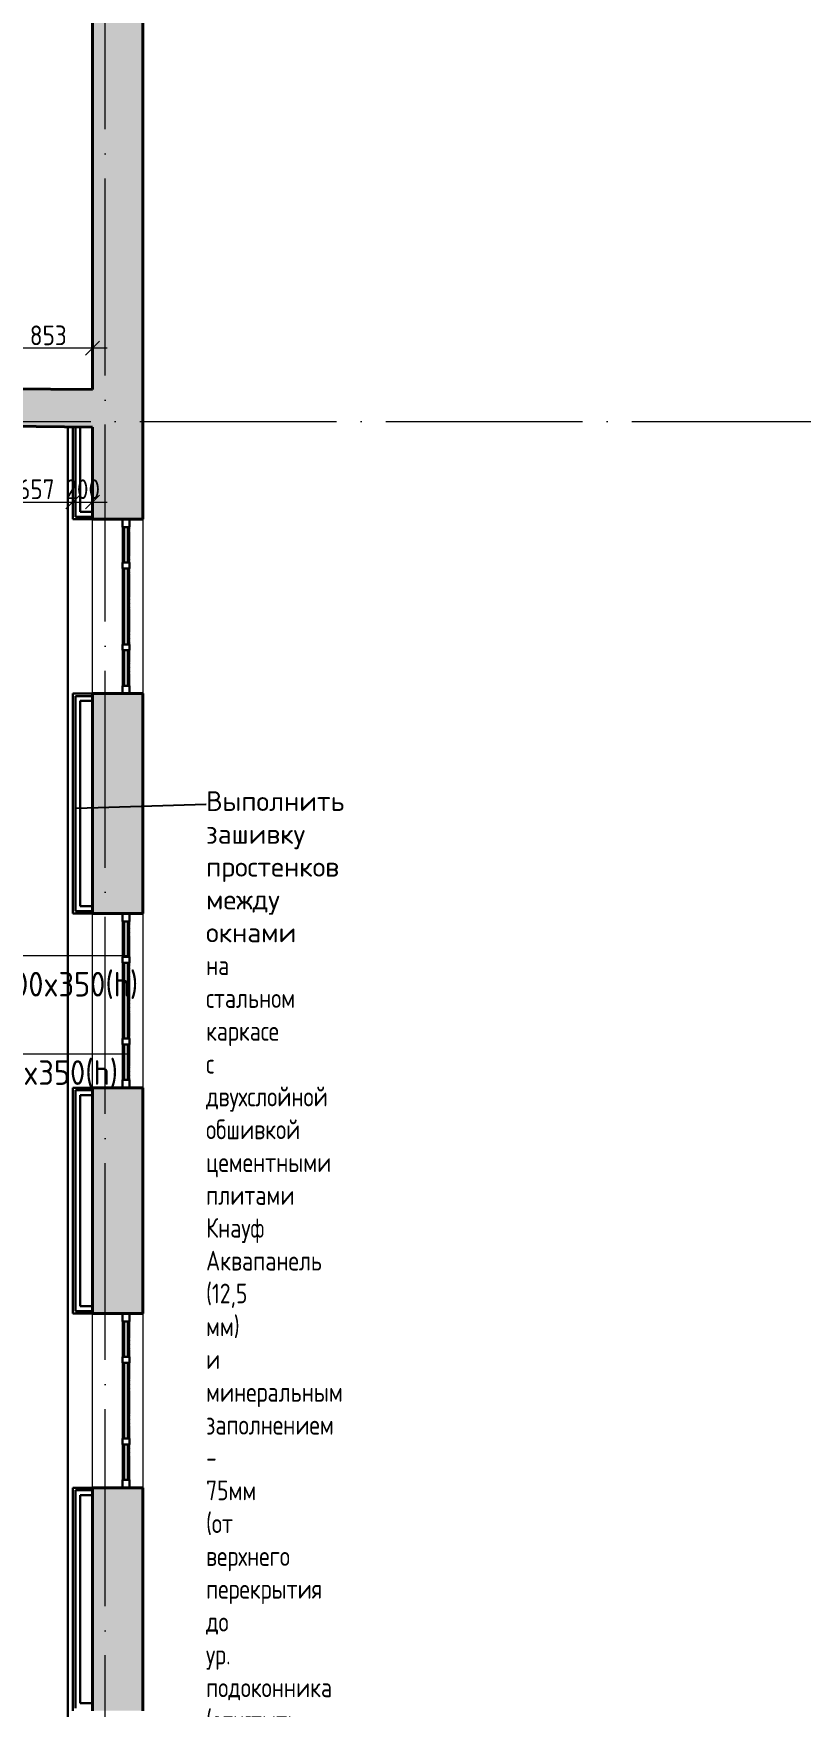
# Model space of a CAD drawing. Header units: millimetres. Extents: x 3050 to 430575, y -569542 to 36130.
# Drawn here: x 282252 to 290049, y -406817 to -389822 of the extents above; entities that cross this region are included whole.
import ezdxf
from ezdxf import colors
from ezdxf.entities.mleader import LeaderData, LeaderLine
from ezdxf.math import Vec2, Vec3

# ---------------------------------------------------------------- set-up
doc = ezdxf.new("R2010")
doc.units = ezdxf.units.MM
doc.linetypes.add('ADSK_Линия сетки', pattern=[25, 20, -2.5, 0, -2.5])
doc.linetypes.add('ADSK_Сверху', pattern=[4.5, 3, -1.5])
for name, color, linetype, lineweight in [('Витраж', 7, 'Continuous', 18), ('Марки', 7, 'Continuous', 20), ('Оси', 7, 'Continuous', 9), ('Панели витража', 7, 'Continuous', 18), ('Размеры', 7, 'Continuous', 9), ('Стены внутренние', 7, 'Continuous', 18), ('Стены наружные', 7, 'Continuous', 18)]:
    doc.layers.add(name, color=color, linetype=linetype, lineweight=lineweight)
doc.styles.add('GOST Common', font='GOST_Common.ttf', dxfattribs={"width": 0.9, "height": 200})
doc.styles.add('ISOCPEUR_1', font='isocpeur.ttf', dxfattribs={"width": 0.9, "height": 250})
doc.dimstyles.new('ADSK_Основной_2_мм_Округление_до_1_мм_1', dxfattribs={"dimscale": 304.8, "dimtxt": 201.142999, "dimasz": 0.463911, "dimexe": 0.492126, "dimexo": 0.492126, "dimgap": 0.098425, "dimtad": 1, "dimdec": 0, "dimdsep": 46, "dimtxsty": 'GOST Common', "dimblk1": 'OBLIQUE', "dimblk2": 'OBLIQUE', "dimsah": 1, "dimcen": 0.09, "dimdle": 0.492126, "dimazin": 2, "dimtfac": 1, "dimtdec": 4, "dimtix": 1, "dimtmove": 1, "dimatfit": 3, "dimfxl": 1, "dimtvp": 1, "dimtolj": 1, "dimtzin": 0, "dimlwd": 20, "dimlwe": 20, "dimarcsym": 2})

# ---------------------------------------------------------------- blocks, each defined once
blk = doc.blocks.new('Прямоугольный импост - 70х20_60мм-1225109-04 План 4-го этажа маркировочный')
at = {"layer": 'Витраж', "color": 253, "linetype": 'ADSK_Сверху', "true_color": 0xaaaaaa}
for p, q in [((39704, 2435), (39704, 2365)), ((39784, 2435), (39704, 2435)), ((40174, 2435), (40144, 2435)), ((39784, 2365), (39704, 2365)), ((40174, 2365), (40144, 2365))]:
    blk.add_line(p, q, dxfattribs=at)
blk = doc.blocks.new('Прямоугольный импост - 70х20_60мм-1424482-04 План 4-го этажа маркировочный')
at = {"layer": 'Витраж', "color": 253, "linetype": 'ADSK_Сверху', "true_color": 0xaaaaaa}
for p, q in [((-80, 35), (0, 35)), ((0, 35), (0, -35)), ((0, -35), (-80, -35))]:
    blk.add_line(p, q, dxfattribs=at)
blk = doc.blocks.new('Прямоугольный импост - 70х20_60мм-1424483-04 План 4-го этажа маркировочный')
at = {"layer": 'Витраж', "color": 253, "linetype": 'ADSK_Сверху', "true_color": 0xaaaaaa}
for p, q in [((0, 35), (-80, 35)), ((0, -35), (0, 35)), ((-80, -35), (0, -35))]:
    blk.add_line(p, q, dxfattribs=at)
blk = doc.blocks.new('Прямоугольный импост - 70х20_60мм-1464403-04 План 4-го этажа маркировочный')
at = {"layer": 'Витраж', "color": 253, "linetype": 'ADSK_Сверху', "true_color": 0xaaaaaa}
for p, q in [((3738, 35394), (3738, 35364)), ((3808, 35394), (3808, 35364)), ((3738, 34594), (3738, 34564)), ((3808, 34594), (3808, 34564))]:
    blk.add_line(p, q, dxfattribs=at)
blk = doc.blocks.new('Прямоугольный импост - 70х20_60мм-1225113-04 План 4-го этажа маркировочный')
at = {"layer": 'Витраж', "color": 253, "linetype": 'ADSK_Сверху', "true_color": 0xaaaaaa}
for p, q in [((41084, 2435), (41054, 2435)), ((41524, 2435), (41444, 2435)), ((41524, 2365), (41524, 2435)), ((41084, 2365), (41054, 2365)), ((41524, 2365), (41444, 2365))]:
    blk.add_line(p, q, dxfattribs=at)
blk = doc.blocks.new('Прямоугольный импост - 70х60мм-1424480-04 План 4-го этажа маркировочный')
at = {"layer": 'Витраж', "color": 253, "linetype": 'ADSK_Сверху', "true_color": 0xaaaaaa}
for p, q in [((-30, 35), (30, 35)), ((30, -35), (-30, -35))]:
    blk.add_line(p, q, dxfattribs=at)
blk = doc.blocks.new('Прямоугольный импост - 70х60мм-1225009-04 План 4-го этажа маркировочный')
at = {"layer": 'Витраж', "color": 253, "linetype": 'ADSK_Сверху', "true_color": 0xaaaaaa}
for p, q in [((41084, 2435), (41084, 2365)), ((41444, 2435), (41084, 2435)), ((41444, 2365), (41444, 2435)), ((41444, 2365), (41084, 2365))]:
    blk.add_line(p, q, dxfattribs=at)
blk = doc.blocks.new('Прямоугольный импост - 70х60мм-1464405-04 План 4-го этажа маркировочный')
at = {"layer": 'Витраж', "color": 253, "linetype": 'ADSK_Сверху', "true_color": 0xaaaaaa}
for p, q in [((3808, 35364), (3738, 35364)), ((3738, 35364), (3738, 34594)), ((3808, 35364), (3808, 34594)), ((3738, 34594), (3808, 34594))]:
    blk.add_line(p, q, dxfattribs=at)
blk = doc.blocks.new('Системная панель - _AR_Стекло_40мм_привязка по центру-V78-04 План 4-го этажа маркировочный')
at = {"layer": 'Панели витража', "lineweight": 30}
for p, q in [((180, 20), (-180, 20)), ((-180, 20), (-180, -20)), ((180, -20), (180, 20)), ((-180, -20), (180, -20))]:
    blk.add_line(p, q, dxfattribs=at)
blk = doc.blocks.new('Прямоугольный импост - 70х40_60мм-1229682-04 План 4-го этажа маркировочный')
at = {"layer": 'Витраж'}
for p, q in [((41084, 2435), (41444, 2435)), ((41084, 2365), (41444, 2365))]:
    blk.add_line(p, q, dxfattribs=at)
blk = doc.blocks.new('Прямоугольный импост - 70х20_60мм-V79-04 План 4-го этажа маркировочный')
at = {"layer": 'Витраж', "lineweight": 30}
for p, q in [((-80, 35), (0, 35)), ((-80, -35), (-80, 35)), ((0, 35), (0, -35)), ((0, -35), (-80, -35))]:
    blk.add_line(p, q, dxfattribs=at)
blk = doc.blocks.new('Прямоугольный импост - 70х20_60мм-V80-04 План 4-го этажа маркировочный')
at = {"layer": 'Витраж', "lineweight": 30}
for p, q in [((0, 35), (-80, 35)), ((-80, 35), (-80, -35)), ((0, -35), (0, 35)), ((-80, -35), (0, -35))]:
    blk.add_line(p, q, dxfattribs=at)
blk = doc.blocks.new('Прямоугольный импост - 70х40_60мм-V81-04 План 4-го этажа маркировочный')
at = {"layer": 'Витраж'}
for p, q in [((3738, 34174), (3738, 34534)), ((3808, 34174), (3808, 34534))]:
    blk.add_line(p, q, dxfattribs=at)
blk = doc.blocks.new('Системная панель - _AR_Стекло_40мм_привязка по центру-V82-04 План 4-го этажа маркировочный')
at = {"layer": 'Панели витража', "lineweight": 30}
for p, q in [((385, 20), (-385, 20)), ((-385, 20), (-385, -20)), ((385, -20), (385, 20)), ((-385, -20), (385, -20))]:
    blk.add_line(p, q, dxfattribs=at)
blk = doc.blocks.new('Прямоугольный импост - 70х40_60мм-1464404-04 План 4-го этажа маркировочный')
at = {"layer": 'Витраж'}
for p, q in [((3738, 34594), (3738, 35364)), ((3808, 34594), (3808, 35364))]:
    blk.add_line(p, q, dxfattribs=at)
blk = doc.blocks.new('Прямоугольный импост - 70х60мм-V83-04 План 4-го этажа маркировочный')
at = {"layer": 'Витраж', "lineweight": 30}
for p, q in [((-30, 35), (30, 35)), ((-30, -35), (-30, 35)), ((30, 35), (30, -35)), ((30, -35), (-30, -35))]:
    blk.add_line(p, q, dxfattribs=at)
blk = doc.blocks.new('_Oblique')
at = {"color": 0, "linetype": 'ByBlock', "lineweight": -2}
blk.add_line((-0.5, -0.5), (0.5, 0.5), dxfattribs=at)
blk = doc.blocks.new('*D12114')
at = {"layer": 'Defpoints', "color": 0, "transparency": 16777216}
for p in [(282001, -393019), (282001, -393431), (282853, -393440)]:
    blk.add_point(p, dxfattribs=at)
at = {"layer": 'Размеры', "color": 0, "lineweight": 20, "transparency": 16777216}
for p, q in [((282001, -393281), (282001, -392869)), ((282853, -393290), (282853, -392869)), ((283003, -393019), (281851, -393019))]:
    blk.add_line(p, q, dxfattribs=at)
at = {"layer": 'Размеры', "color": 0, "lineweight": 20, "transparency": 16777216, "xscale": 141.4, "yscale": 141.4, "zscale": 141.4, "rotation": 180}
blk.add_blockref('_Oblique', (282001, -393019), dxfattribs=at)
at = {"layer": 'Размеры', "color": 0, "lineweight": 20, "transparency": 16777216, "xscale": 141.4, "yscale": 141.4, "zscale": 141.4}
blk.add_blockref('_Oblique', (282853, -393019), dxfattribs=at)
at = {"layer": 'Размеры', "color": 0, "transparency": 16777216, "insert": (282403, -392889), "char_height": 200, "attachment_point": 5, "style": 'GOST Common'}
blk.add_mtext('\\A1;853', dxfattribs=at)
blk = doc.blocks.new('*D12119')
at = {"layer": 'Defpoints', "color": 0, "transparency": 16777216}
for p in [(281996, -393811), (282653, -393818), (282653, -394582)]:
    blk.add_point(p, dxfattribs=at)
at = {"layer": 'Размеры', "color": 0, "lineweight": 20, "transparency": 16777216}
for p, q in [((281996, -393961), (281996, -394732)), ((282653, -393968), (282653, -394732)), ((281846, -394582), (282803, -394582))]:
    blk.add_line(p, q, dxfattribs=at)
at = {"layer": 'Размеры', "color": 0, "lineweight": 20, "transparency": 16777216, "xscale": 141.4, "yscale": 141.4, "zscale": 141.4, "rotation": 180}
blk.add_blockref('_Oblique', (281996, -394582), dxfattribs=at)
at = {"layer": 'Размеры', "color": 0, "lineweight": 20, "transparency": 16777216, "xscale": 141.4, "yscale": 141.4, "zscale": 141.4}
blk.add_blockref('_Oblique', (282653, -394582), dxfattribs=at)
at = {"layer": 'Размеры', "color": 0, "transparency": 16777216, "insert": (282281, -394452), "char_height": 200, "attachment_point": 5, "style": 'GOST Common'}
blk.add_mtext('\\A1;657', dxfattribs=at)
blk = doc.blocks.new('*D12120')
at = {"layer": 'Defpoints', "color": 0, "transparency": 16777216}
for p in [(282653, -393818), (282853, -393820), (282853, -394582)]:
    blk.add_point(p, dxfattribs=at)
at = {"layer": 'Размеры', "color": 0, "lineweight": 20, "transparency": 16777216}
for p, q in [((282653, -393968), (282653, -394732)), ((282853, -393970), (282853, -394732)), ((282503, -394582), (283003, -394582))]:
    blk.add_line(p, q, dxfattribs=at)
at = {"layer": 'Размеры', "color": 0, "lineweight": 20, "transparency": 16777216, "xscale": 141.4, "yscale": 141.4, "zscale": 141.4, "rotation": 180}
blk.add_blockref('_Oblique', (282653, -394582), dxfattribs=at)
at = {"layer": 'Размеры', "color": 0, "lineweight": 20, "transparency": 16777216, "xscale": 141.4, "yscale": 141.4, "zscale": 141.4}
blk.add_blockref('_Oblique', (282853, -394582), dxfattribs=at)
at = {"layer": 'Размеры', "color": 0, "transparency": 16777216, "insert": (282753, -394452), "char_height": 200, "attachment_point": 5, "style": 'GOST Common'}
blk.add_mtext('\\A1;200', dxfattribs=at)

msp = doc.modelspace()

# ---------------------------------------------------------------- hatches: boundary and pattern name
at = {"layer": 'Стены внутренние', "true_color": 0xc0c0c0}
h = msp.add_hatch(color=9, dxfattribs=at)
h.paths.add_polyline_path([(282853.1, -393820.01), (282853.1, -393439.99), (282000.52, -393430.57), (281997.1, -393810.55), (282183.34, -393812.61)])
h.paths.add_polyline_path([(280496.41, -393793.98), (280500.61, -393414), (273650.85, -393338.34), (273650.85, -393718.36), (280216.62, -393790.89)])
at = {"layer": 'Стены наружные', "true_color": 0xc0c0c0}
h = msp.add_hatch(color=9, dxfattribs=at)
h.paths.add_polyline_path([(283041.01, -409703.29), (283363.1, -409703.29), (283363.1, -408629.27), (282853.1, -408629.27), (282853.1, -409703.29), (283040.76, -409703.29)])
h.paths.add_polyline_path([(283297.89, -406859.27), (283363.1, -406859.27), (283363.1, -404595.79), (282853.1, -404595.79), (282853.1, -406859.27), (283041.01, -406859.27)])
h.paths.add_polyline_path([(283023.77, -402825.79), (283363.1, -402825.79), (283363.1, -400532.3), (282853.1, -400532.3), (282853.1, -402825.79)])
h.paths.add_polyline_path([(283112.21, -398762.3), (283363.1, -398762.3), (283363.1, -396527.6), (282853.1, -396527.6), (282853.1, -398762.3), (283041.01, -398762.3)])
h.paths.add_polyline_path([(283363.1, -394757.6), (283362.87, -386958.02), (282853.1, -386953.1), (282853.1, -394757.6), (283041.01, -394757.6)])

# ---------------------------------------------------------------- linework, layer by layer
at = {"color": 32, "lineweight": 30, "true_color": 0xcd6928}
msp.add_lwpolyline([(282603.1, -393817.25), (282603.1, -393817.25), (282603.1, -409700.93)], dxfattribs=at)
at = {"layer": 'Марки', "color": 30, "true_color": 0xf26722}
for p, q in [((280696.33, -399187.12), (283196.33, -399187.12)), ((280696.33, -400187.12), (283196.33, -400187.12))]:
    msp.add_line(p, q, dxfattribs=at)
at = {"layer": 'Оси', "linetype": 'ADSK_Линия сетки', "ltscale": 100}
for p, q in [((282979.52, -435797.51), (282979.52, -386200.07)), ((268333.38, -393765.13), (336561.32, -393765.13))]:
    msp.add_line(p, q, dxfattribs=at)
at = {"layer": 'Стены внутренние', "lineweight": 40}
for p, q in [((282853.1, -393439.99), (282000.52, -393430.57)), ((281996.32, -393810.54), (282853.1, -393820.01))]:
    msp.add_line(p, q, dxfattribs=at)
at = {"layer": 'Стены внутренние', "color": 32, "lineweight": 30, "true_color": 0xcd6928}
for p, q in [((282653.1, -394757.6), (282653.1, -393817.8)), ((282678.1, -394732.6), (282678.1, -393818.08)), ((282728.1, -394682.6), (282728.1, -393818.63)), ((282853.1, -394757.6), (282653.1, -394757.6)), ((282853.1, -394732.6), (282678.1, -394732.6)), ((282853.1, -394682.6), (282728.1, -394682.6)), ((282653.1, -398762.3), (282653.1, -396527.6)), ((282853.1, -396527.6), (282653.1, -396527.6)), ((282678.1, -398737.3), (282678.1, -396552.6)), ((282853.1, -396552.6), (282678.1, -396552.6)), ((282728.1, -398687.3), (282728.1, -396602.6)), ((282853.1, -396602.6), (282728.1, -396602.6)), ((282853.1, -398687.3), (282728.1, -398687.3)), ((282853.1, -398762.3), (282653.1, -398762.3)), ((282853.1, -398737.3), (282678.1, -398737.3)), ((282653.1, -402825.79), (282653.1, -400532.3)), ((282853.1, -400532.3), (282653.1, -400532.3)), ((282678.1, -402800.79), (282678.1, -400557.3)), ((282853.1, -400557.3), (282678.1, -400557.3)), ((282728.1, -402750.79), (282728.1, -400607.3)), ((282853.1, -400607.3), (282728.1, -400607.3)), ((282853.1, -402750.79), (282728.1, -402750.79)), ((282853.1, -402825.79), (282653.1, -402825.79)), ((282853.1, -402800.79), (282678.1, -402800.79)), ((282653.1, -406859.27), (282653.1, -404595.79)), ((282853.1, -404595.79), (282653.1, -404595.79)), ((282678.1, -406834.27), (282678.1, -404620.79)), ((282853.1, -404620.79), (282678.1, -404620.79)), ((282728.1, -406784.27), (282728.1, -404670.79)), ((282853.1, -404670.79), (282728.1, -404670.79)), ((282853.1, -406784.27), (282728.1, -406784.27))]:
    msp.add_line(p, q, dxfattribs=at)
at = {"layer": 'Стены наружные', "lineweight": 40}
for p, q in [((283363.1, -394757.6), (283363.1, -386958.02)), ((282853.1, -387463.12), (282853.1, -393439.99)), ((282853.1, -393820.01), (282853.1, -394757.6)), ((282853.1, -394757.6), (283363.1, -394757.6)), ((283363.1, -396527.6), (282853.1, -396527.6)), ((282853.1, -396527.6), (282853.1, -398762.3)), ((283363.1, -398762.3), (283363.1, -396527.6)), ((282853.1, -398762.3), (283363.1, -398762.3)), ((283363.1, -400532.3), (282853.1, -400532.3)), ((282853.1, -400532.3), (282853.1, -402825.79)), ((283363.1, -402825.79), (283363.1, -400532.3)), ((282853.1, -402825.79), (283363.1, -402825.79)), ((283363.1, -404595.79), (282853.1, -404595.79)), ((282853.1, -404595.79), (282853.1, -406859.27)), ((283363.1, -406859.27), (283363.1, -404595.79))]:
    msp.add_line(p, q, dxfattribs=at)
at = {"layer": 'Стены наружные'}
for p, q in [((282853.1, -396527.6), (282853.1, -394757.6)), ((283363.1, -394757.6), (283363.1, -396527.6)), ((282853.1, -400532.3), (282853.1, -398762.3)), ((283363.1, -398762.3), (283363.1, -400532.3)), ((282853.1, -404595.79), (282853.1, -402825.79)), ((283363.1, -402825.79), (283363.1, -404595.79))]:
    msp.add_line(p, q, dxfattribs=at)

# ---------------------------------------------------------------- block references
at = {"layer": 'Витраж', "color": 253, "linetype": 'ADSK_Сверху', "true_color": 0xaaaaaa}
for name, p, rotation in [('Прямоугольный импост - 70х20_60мм-1424483-04 План 4-го этажа маркировочный', (283193.1, -394757.6), 89.99999999999957), ('Прямоугольный импост - 70х20_60мм-1225113-04 План 4-го этажа маркировочный', (285592.61, -436282.06), 89.99999999999955), ('Прямоугольный импост - 70х60мм-1225009-04 План 4-го этажа маркировочный', (285592.61, -436282.06), 89.99999999999955), ('Прямоугольный импост - 70х20_60мм-1225109-04 План 4-го этажа маркировочный', (285592.61, -436232.06), 89.9999999999996), ('Прямоугольный импост - 70х60мм-1225009-04 План 4-го этажа маркировочный', (285592.61, -437532.06), 89.9999999999996), ('Прямоугольный импост - 70х20_60мм-1424483-04 План 4-го этажа маркировочный', (283193.1, -398762.3), 89.99999999999957), ('Прямоугольный импост - 70х20_60мм-1225113-04 План 4-го этажа маркировочный', (285592.61, -440286.75), 89.99999999999955), ('Прямоугольный импост - 70х60мм-1225009-04 План 4-го этажа маркировочный', (285592.61, -440286.75), 89.99999999999955), ('Прямоугольный импост - 70х20_60мм-1225109-04 План 4-го этажа маркировочный', (285592.61, -440236.75), 89.9999999999996), ('Прямоугольный импост - 70х60мм-1225009-04 План 4-го этажа маркировочный', (285592.61, -441536.75), 89.9999999999996), ('Прямоугольный импост - 70х20_60мм-1424483-04 План 4-го этажа маркировочный', (283193.1, -402825.79), 89.99999999999957), ('Прямоугольный импост - 70х20_60мм-1225113-04 План 4-го этажа маркировочный', (285592.61, -444350.24), 89.99999999999955), ('Прямоугольный импост - 70х60мм-1225009-04 План 4-го этажа маркировочный', (285592.61, -444350.24), 89.99999999999955), ('Прямоугольный импост - 70х20_60мм-1225109-04 План 4-го этажа маркировочный', (285592.61, -444300.24), 89.9999999999996), ('Прямоугольный импост - 70х60мм-1225009-04 План 4-го этажа маркировочный', (285592.61, -445600.24), 89.9999999999996)]:
    msp.add_blockref(name, p, dxfattribs=dict(at, rotation=rotation))
at = {"layer": 'Витраж'}
for name, p, rotation in [('Прямоугольный импост - 70х20_60мм-V80-04 План 4-го этажа маркировочный', (283193.1, -394757.6), 89.99999999999957), ('Прямоугольный импост - 70х40_60мм-1229682-04 План 4-го этажа маркировочный', (285592.61, -436282.06), 89.99999999999955), ('Прямоугольный импост - 70х20_60мм-V80-04 План 4-го этажа маркировочный', (283193.1, -398762.3), 89.99999999999957), ('Прямоугольный импост - 70х40_60мм-1229682-04 План 4-го этажа маркировочный', (285592.61, -440286.75), 89.99999999999955), ('Прямоугольный импост - 70х20_60мм-V80-04 План 4-го этажа маркировочный', (283193.1, -402825.79), 89.99999999999957), ('Прямоугольный импост - 70х40_60мм-1229682-04 План 4-го этажа маркировочный', (285592.61, -444350.24), 89.99999999999955)]:
    msp.add_blockref(name, p, dxfattribs=dict(at, rotation=rotation))
at = {"layer": 'Витраж', "color": 253, "linetype": 'ADSK_Сверху', "true_color": 0xaaaaaa, "extrusion": (0, 0, -1), "rotation": 270.0000000000004}
for name, p in [('Прямоугольный импост - 70х60мм-1424480-04 План 4-го этажа маркировочный', (-283193.1, -395227.6)), ('Прямоугольный импост - 70х60мм-1424480-04 План 4-го этажа маркировочный', (-283193.1, -396057.6)), ('Прямоугольный импост - 70х20_60мм-1424482-04 План 4-го этажа маркировочный', (-283193.1, -396527.6)), ('Прямоугольный импост - 70х60мм-1424480-04 План 4-го этажа маркировочный', (-283193.1, -399232.3)), ('Прямоугольный импост - 70х60мм-1424480-04 План 4-го этажа маркировочный', (-283193.1, -400062.3)), ('Прямоугольный импост - 70х20_60мм-1424482-04 План 4-го этажа маркировочный', (-283193.1, -400532.3)), ('Прямоугольный импост - 70х60мм-1424480-04 План 4-го этажа маркировочный', (-283193.1, -403295.79)), ('Прямоугольный импост - 70х60мм-1424480-04 План 4-го этажа маркировочный', (-283193.1, -404125.79)), ('Прямоугольный импост - 70х20_60мм-1424482-04 План 4-го этажа маркировочный', (-283193.1, -404595.79))]:
    msp.add_blockref(name, p, dxfattribs=at)
at = {"layer": 'Витраж', "extrusion": (0, 0, -1), "rotation": 270.0000000000004}
for name, p in [('Прямоугольный импост - 70х60мм-V83-04 План 4-го этажа маркировочный', (-283193.1, -395227.6)), ('Прямоугольный импост - 70х60мм-V83-04 План 4-го этажа маркировочный', (-283193.1, -396057.6)), ('Прямоугольный импост - 70х20_60мм-V79-04 План 4-го этажа маркировочный', (-283193.1, -396527.6)), ('Прямоугольный импост - 70х60мм-V83-04 План 4-го этажа маркировочный', (-283193.1, -399232.3)), ('Прямоугольный импост - 70х60мм-V83-04 План 4-го этажа маркировочный', (-283193.1, -400062.3)), ('Прямоугольный импост - 70х20_60мм-V79-04 План 4-го этажа маркировочный', (-283193.1, -400532.3)), ('Прямоугольный импост - 70х60мм-V83-04 План 4-го этажа маркировочный', (-283193.1, -403295.79)), ('Прямоугольный импост - 70х60мм-V83-04 План 4-го этажа маркировочный', (-283193.1, -404125.79)), ('Прямоугольный импост - 70х20_60мм-V79-04 План 4-го этажа маркировочный', (-283193.1, -404595.79))]:
    msp.add_blockref(name, p, dxfattribs=at)
at = {"layer": 'Витраж', "color": 253, "linetype": 'ADSK_Сверху', "true_color": 0xaaaaaa}
for name, p in [('Прямоугольный импост - 70х20_60мм-1464403-04 План 4-го этажа маркировочный', (279419.61, -430621.92)), ('Прямоугольный импост - 70х60мм-1464405-04 План 4-го этажа маркировочный', (279419.61, -430621.92)), ('Прямоугольный импост - 70х20_60мм-1464403-04 План 4-го этажа маркировочный', (279419.61, -434626.61)), ('Прямоугольный импост - 70х60мм-1464405-04 План 4-го этажа маркировочный', (279419.61, -434626.61)), ('Прямоугольный импост - 70х20_60мм-1464403-04 План 4-го этажа маркировочный', (279419.61, -438690.11)), ('Прямоугольный импост - 70х60мм-1464405-04 План 4-го этажа маркировочный', (279419.61, -438690.11))]:
    msp.add_blockref(name, p, dxfattribs=at)
at = {"layer": 'Витраж'}
for name, p in [('Прямоугольный импост - 70х40_60мм-1464404-04 План 4-го этажа маркировочный', (279419.61, -430621.92)), ('Прямоугольный импост - 70х40_60мм-V81-04 План 4-го этажа маркировочный', (279419.61, -430621.92)), ('Прямоугольный импост - 70х40_60мм-1464404-04 План 4-го этажа маркировочный', (279419.61, -434626.61)), ('Прямоугольный импост - 70х40_60мм-V81-04 План 4-го этажа маркировочный', (279419.61, -434626.61)), ('Прямоугольный импост - 70х40_60мм-1464404-04 План 4-го этажа маркировочный', (279419.61, -438690.11)), ('Прямоугольный импост - 70х40_60мм-V81-04 План 4-го этажа маркировочный', (279419.61, -438690.11))]:
    msp.add_blockref(name, p, dxfattribs=at)
at = {"layer": 'Панели витража', "rotation": 269.9999999999995}
for name, p in [('Системная панель - _AR_Стекло_40мм_привязка по центру-V78-04 План 4-го этажа маркировочный', (283193.1, -395017.6)), ('Системная панель - _AR_Стекло_40мм_привязка по центру-V82-04 План 4-го этажа маркировочный', (283193.1, -395642.6)), ('Системная панель - _AR_Стекло_40мм_привязка по центру-V78-04 План 4-го этажа маркировочный', (283193.1, -396267.6)), ('Системная панель - _AR_Стекло_40мм_привязка по центру-V78-04 План 4-го этажа маркировочный', (283193.1, -399022.3)), ('Системная панель - _AR_Стекло_40мм_привязка по центру-V82-04 План 4-го этажа маркировочный', (283193.1, -399647.3)), ('Системная панель - _AR_Стекло_40мм_привязка по центру-V78-04 План 4-го этажа маркировочный', (283193.1, -400272.3)), ('Системная панель - _AR_Стекло_40мм_привязка по центру-V78-04 План 4-го этажа маркировочный', (283193.1, -403085.79)), ('Системная панель - _AR_Стекло_40мм_привязка по центру-V82-04 План 4-го этажа маркировочный', (283193.1, -403710.79)), ('Системная панель - _AR_Стекло_40мм_привязка по центру-V78-04 План 4-го этажа маркировочный', (283193.1, -404335.79))]:
    msp.add_blockref(name, p, dxfattribs=at)

# ---------------------------------------------------------------- texts
at = {"layer": 'Марки', "color": 30, "lineweight": 40, "true_color": 0xf26722, "style": 'ISOCPEUR_1', "width": 0.9}
for s, p in [('отверстие 1600x350(h)', (280245.16, -399604.95)), ('отверстие 900x350(h)', (280150.33, -400502.29))]:
    msp.add_text(s, height=250, dxfattribs=at).set_placement(p)

# ---------------------------------------------------------------- dimensions: what is measured, and where the dimension line sits
at = {"layer": 'Размеры', "color": 18, "true_color": 0x000000}
for base, p1, p2, picture, middle in [((282000.52, -393019.29), (282853.1, -393439.99), (282000.52, -393430.57), '*D12114', (282403.23, -393019.29)), ((282653.1, -394582.02), (281996.32, -393810.54), (282653.1, -393817.8), '*D12119', (282280.67, -394582.02)), ((282853.1, -394582.02), (282653.1, -393817.8), (282853.1, -393820.01), '*D12120', (282753.1, -394582.02))]:
    dim = msp.add_linear_dim(base=base, p1=p1, p2=p2, dimstyle='ADSK_Основной_2_мм_Округление_до_1_мм_1', override={"dimpost": '<>'}, dxfattribs=at)
    dim.commit()
    dim.dimension.update_dxf_attribs({"geometry": picture, "text_midpoint": middle, "dimtype": 160})

# ---------------------------------------------------------------- leaders
ml = msp.add_multileader_mtext('Standard', dxfattribs=at)
ml.set_content('\\pxt9;{\\fISOCPEUR|b0|i0|c204|p34;Выполнить зашивку простенков между \\Pокнами\\P\\W0.8;\\C256;на стальном каркасе с двухслойной обшивкой \\Pцементными плитами Кнауф Аквапанель (12,5 мм) \\Pи минеральным заполнением - 75мм (от верхнего\\Pперекрытия до ур. подоконника (опустить на 50мм\\Pниже ур. подоконника)}', color=(0, 0, 0))
ml.set_leader_properties()
ml.build(insert=Vec2(0, 0))
ml.multileader.update_dxf_attribs({"text_right_attachment_type": 6, "dogleg_length": 0.36, "arrow_head_size": 0.18})
ctx = ml.context
ctx.base_point, ctx.char_height, ctx.arrow_head_size, ctx.landing_gap_size, ctx.plane_origin = Vec3(284006.32, -397650.26), 200, 0.18, 0.09, Vec3(283424.67, -396656.64)
ctx.right_attachment = 6
notes = []
notes.append((ctx, [(0, (1, 1, 0), (284005.96, -397650.26), (1, 0), 0.36, [(0, [(282688.19, -397692.65)], 0, [])])]))
ctx.mtext.insert, ctx.mtext.width, ctx.mtext.flow_direction = Vec3(284006.41, -397520.26), 8.1071, 5
for ctx, leaders in notes:
    for number, flags, end, landing, length, lines in leaders:
        leader = LeaderData()
        leader.index, (leader.has_last_leader_line, leader.has_dogleg_vector, leader.attachment_direction) = number, flags
        leader.last_leader_point, leader.dogleg_vector, leader.dogleg_length = Vec3(end), Vec3(landing), length
        for number, points, colour, breaks in lines:
            line = LeaderLine()
            line.index, line.vertices, line.color, line.breaks = number, Vec3.list(points), colors.encode_raw_color(colour), breaks
            leader.lines.append(line)
        ctx.leaders.append(leader)

doc.saveas('drawing.dxf')
